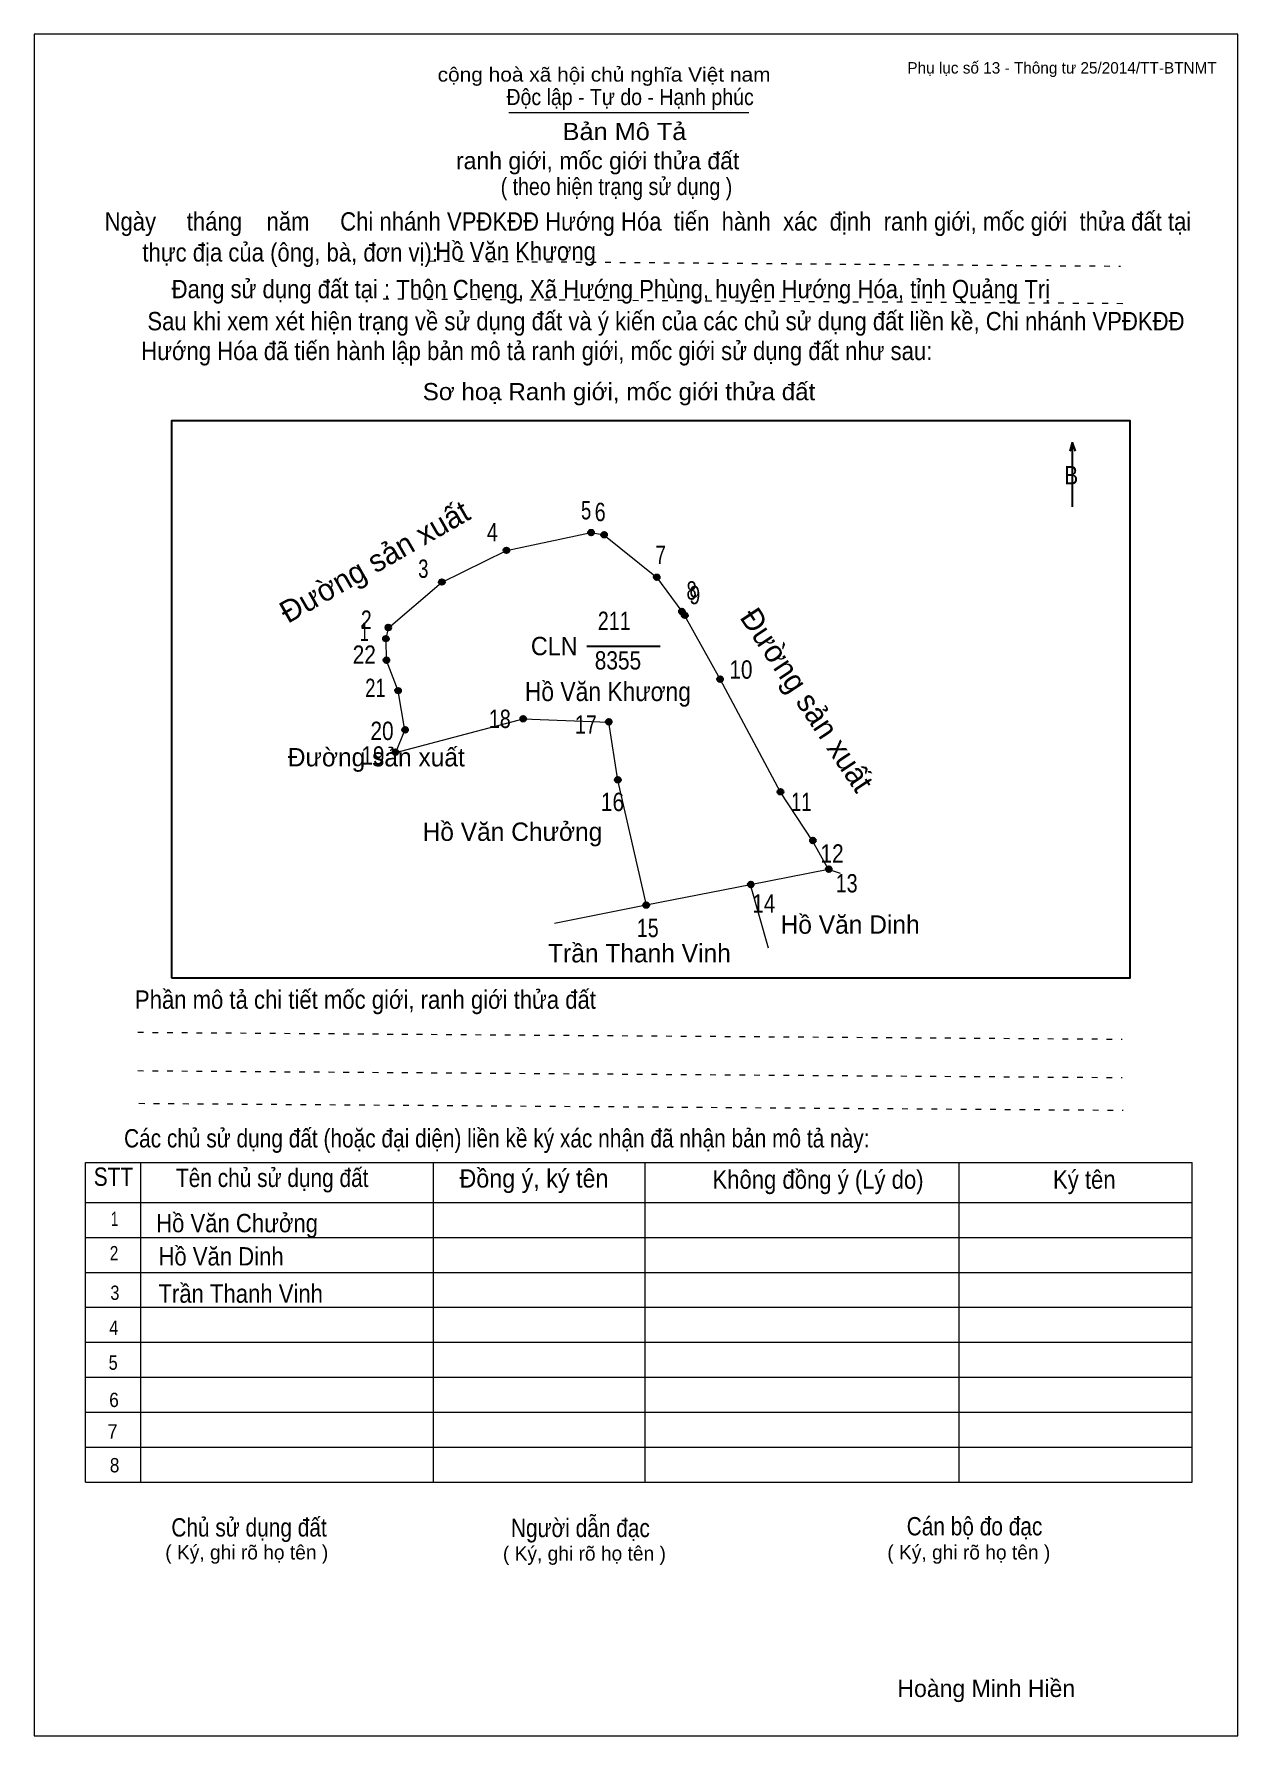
# Model space of a CAD drawing. Header units: centimetres. Extents: x 0 to 21, y 0 to 29.7.
import ezdxf
from ezdxf.enums import TextEntityAlignment as Align

# ---------------------------------------------------------------- set-up
doc = ezdxf.new("R2010")
doc.units = ezdxf.units.CM
doc.header["$LTSCALE"] = 0.13
doc.linetypes.add('DOTTED', pattern=[1.5, 0.3, -1.2])
for name, color, linetype, lineweight in [('1', 7, 'Continuous', 13), ('32', 7, 'Continuous', 25), ('33', 7, 'Continuous', 25), ('6', 7, 'Continuous', 13), ('62', 7, 'Continuous', 13)]:
    doc.layers.add(name, color=color, linetype=linetype, lineweight=lineweight)
for name, color, linetype in [('2', 7, 'Continuous'), ('34', 7, 'Continuous'), ('63', 7, 'Continuous')]:
    doc.layers.add(name, color=color, linetype=linetype)

msp = doc.modelspace()

# ---------------------------------------------------------------- hatches: boundary and pattern name
at = {"layer": '32'}
for points in [[(9.7673, 21.0003, 1), (9.6673, 21.0003, 1)], [(9.993, 20.963, 1), (9.893, 20.963, 1)], [(8.2891, 20.6905, 1), (8.1891, 20.6905, 1)], [(10.9118, 20.2204, 1), (10.8118, 20.2204, 1)], [(7.1633, 20.1374, 1), (7.0633, 20.1374, 1)], [(11.3515, 19.6243, 1), (11.2515, 19.6243, 1)], [(11.4015, 19.5556, 1), (11.3015, 19.5556, 1)], [(6.2296, 19.3432, 1), (6.1296, 19.3432, 1)], [(6.187, 19.1484, 1), (6.087, 19.1484, 1)], [(6.1966, 18.7731, 1), (6.0966, 18.7731, 1)], [(12.0174, 18.4425, 1), (11.9174, 18.4425, 1)], [(6.4005, 18.2413, 1), (6.3005, 18.2413, 1)], [(6.5224, 17.5573, 1), (6.4224, 17.5573, 1)], [(8.5835, 17.7511, 1), (8.4835, 17.7511, 1)], [(10.074, 17.6978, 1), (9.974, 17.6978, 1)], [(6.3563, 17.1677, 1), (6.2563, 17.1677, 1)], [(10.2336, 16.6865, 1), (10.1336, 16.6865, 1)], [(13.0703, 16.4767, 1), (12.9703, 16.4767, 1)], [(13.6356, 15.6261, 1), (13.5356, 15.6261, 1)], [(13.913, 15.1268, 1), (13.813, 15.1268, 1)], [(12.5518, 14.859, 1), (12.4518, 14.859, 1)], [(10.7271, 14.5003, 1), (10.6271, 14.5003, 1)]]:
    msp.add_hatch(color=256, dxfattribs=at).paths.add_polyline_path(points)

# ---------------------------------------------------------------- linework, layer by layer
at = {"layer": '1'}
msp.add_lwpolyline([(21, 0), (21, 29.7), (0, 29.7), (0, 0)], close=True, dxfattribs=at)
at = {"layer": '32'}
for centre in [(9.7173, 21.0003), (9.943, 20.963), (8.2391, 20.6905), (10.8618, 20.2204), (7.1133, 20.1374), (11.3015, 19.6243), (11.3515, 19.5556), (6.1796, 19.3432), (6.137, 19.1484), (6.1466, 18.7731), (11.9674, 18.4425), (6.3505, 18.2413), (6.4724, 17.5573), (8.5335, 17.7511), (10.024, 17.6978), (6.3063, 17.1677), (10.1836, 16.6865), (13.0203, 16.4767), (13.5856, 15.6261), (13.863, 15.1268), (12.5018, 14.859), (10.6771, 14.5003)]:
    msp.add_circle(centre, 0.05, dxfattribs=at)
at = {"layer": '33'}
msp.add_line((9.64, 19.02), (10.92, 19.02), dxfattribs=at)
at = {"layer": '6'}
for p, q in [((10.86, 20.22), (11.3, 19.62)), ((12.81, 13.75), (12.5, 14.85)), ((14.07, 15.05), (13.86, 15.12))]:
    msp.add_line(p, q, dxfattribs=at)
for points in [[(6.31, 17.16), (6.47, 17.55), (6.35, 18.24), (6.15, 18.77), (6.14, 19.14), (6.18, 19.34), (7.11, 20.13), (8.24, 20.69), (9.72, 21), (9.94, 20.96), (10.86, 20.22)], [(13.86, 15.12), (13.58, 15.62), (13.02, 16.47), (11.97, 18.44), (11.35, 19.55), (11.3, 19.62)], [(6.31, 17.16), (8.53, 17.75), (10.02, 17.69), (10.18, 16.68), (10.68, 14.5)], [(13.86, 15.12), (12.5, 14.85), (10.68, 14.5), (9.08, 14.18)]]:
    msp.add_lwpolyline(points, dxfattribs=at)
at = {"layer": '62'}
for p, q in [((8.28, 28.33), (12.47, 28.33)), ((0.9, 10.01), (20.2, 10.01)), ((0.9, 4.43), (0.9, 10.01)), ((1.86, 4.43), (1.86, 10.01)), ((6.97, 4.43), (6.97, 9.99)), ((10.66, 4.43), (10.66, 9.99)), ((16.14, 4.43), (16.14, 10.01)), ((20.2, 4.43), (20.2, 10.01)), ((0.9, 9.31), (20.2, 9.31)), ((0.9, 8.7), (20.2, 8.7)), ((0.9, 8.09), (20.2, 8.09)), ((0.9, 7.48), (20.2, 7.48)), ((0.9, 6.87), (20.2, 6.87)), ((0.9, 6.26), (20.2, 6.26)), ((0.9, 5.65), (20.2, 5.65)), ((0.9, 5.04), (20.2, 5.04)), ((0.9, 4.43), (20.2, 4.43))]:
    msp.add_line(p, q, dxfattribs=at)
at = {"layer": '62', "linetype": 'DOTTED'}
for p, q in [((6.89, 25.74), (18.95, 25.65)), ((6.09, 25.08), (19.04, 25)), ((1.81, 12.28), (18.98, 12.16)), ((1.81, 11.61), (18.98, 11.49)), ((1.83, 11.04), (19, 10.92))]:
    msp.add_line(p, q, dxfattribs=at)
at = {"layer": '62', "lineweight": 25}
for p, q in [((18.11, 22.58), (18.11, 21.45)), ((18.11, 22.57), (18.07, 22.42)), ((18.11, 22.57), (18.16, 22.42))]:
    msp.add_line(p, q, dxfattribs=at)
msp.add_lwpolyline([(2.4, 13.23), (19.12, 13.23), (19.12, 22.95), (2.4, 22.95)], close=True, dxfattribs=at)

# ---------------------------------------------------------------- texts
at = {"layer": '2', "width": 0.9}
msp.add_text('Hồ Văn Khương', height=0.331, dxfattribs=at).set_placement((10.01, 18.06), align=Align.CENTER)
at = {"layer": '32'}
for s, width, p in [('5', 0.75, (9.63, 21.23)), ('6', 0.8, (9.875, 21.2)), ('4', 0.8, (7.995, 20.85)), ('3', 0.75, (6.79, 20.21)), ('7', 0.75, (10.93, 20.45)), ('8', 0.75, (11.47, 19.83)), ('9', 0.8, (11.525, 19.75)), ('2', 0.8, (5.795, 19.32)), ('1', 0.65, (5.76, 19.11)), ('22', 0.85, (5.76, 18.71)), ('10', 0.85, (12.33, 18.45)), ('21', 0.75, (5.955, 18.13)), ('18', 0.8, (8.125, 17.59)), ('20', 0.85, (6.07, 17.38)), ('17', 0.8, (9.625, 17.49)), ('19', 0.85, (5.91, 16.95)), ('16', 0.85, (10.09, 16.14)), ('11', 0.75, (13.385, 16.14)), ('12', 0.85, (13.92, 15.24)), ('13', 0.8, (14.175, 14.72)), ('14', 0.85, (12.73, 14.37)), ('15', 0.8, (10.705, 13.94))]:
    msp.add_text(s, height=0.32, dxfattribs=dict(at, width=width)).set_placement(p, align=Align.CENTER)
at = {"layer": '33'}
for rotation, p in [(29.827, (6.0345, 20.3271)), (303.606, (13.3225, 17.9763))]:
    msp.add_text('Đường sản xuất', height=0.3839, rotation=rotation, dxfattribs=at).set_placement(p, align=Align.CENTER)
for s, width, p in [('211', 0.8, (10.12, 19.3)), ('8355', 0.85, (10.185, 18.61))]:
    msp.add_text(s, height=0.32, dxfattribs=dict(at, width=width)).set_placement(p, align=Align.CENTER)
at = {"layer": '33', "width": 0.95}
msp.add_text('CLN', height=0.32, dxfattribs=at).set_placement((9.48, 18.86), align=Align.RIGHT)
at = {"layer": '33'}
for s, p in [('Đường sản xuất', (5.97, 16.92)), ('Hồ Văn Chưởng', (8.345, 15.62)), ('Hồ Văn Dinh', (14.235, 14)), ('Trần Thanh Vinh', (10.56, 13.5))]:
    msp.add_text(s, height=0.32, dxfattribs=at).set_placement(p, align=Align.CENTER)
at = {"layer": '34', "width": 0.9}
for s, p in [('Hồ Văn Khương', (7, 25.75)), ('Hồ Văn Chưởng', (2.13, 8.79)), ('Hồ Văn Dinh', (2.17, 8.21)), ('Trần Thanh Vinh', (2.17, 7.56))]:
    msp.add_text(s, height=0.32, dxfattribs=at).set_placement(p)
at = {"layer": '62'}
for s, height, width, p in [('cộng hoà xã hội chủ nghĩa Việt nam', 0.2474, 1.1, (7.04, 28.87)), ('Độc lập - Tự do - Hạnh phúc', 0.2828, 0.9, (8.24, 28.46)), ('Bản Mô Tả', 0.3, 1.1, (9.22, 27.85)), ('( theo hiện trạng sử dụng )', 0.3, 0.85, (8.14, 26.89)), ('Ngày     tháng    năm     Chi nhánh VPĐKĐĐ Hướng Hóa  tiến  hành  xác  định  ranh giới, mốc giới  thửa đất tại ', 0.32, 0.9, (1.23, 26.27)), ('thực địa của (ông, bà, đơn vị): ', 0.32, 0.9, (1.89, 25.73)), ('Đang sử dụng đất tại : Thôn Cheng, Xã Hướng Phùng, huyện Hướng Hóa, tỉnh Quảng Trị', 0.32, 0.9, (2.4, 25.09)), (' Sau khi xem xét hiện trạng về sử dụng đất và ý kiến của các chủ sử dụng đất liền kề, Chi nhánh VPĐKĐĐ ', 0.32, 0.9, (1.87, 24.53)), ('Hướng Hóa đã tiến hành lập bản mô tả ranh giới, mốc giới sử dụng đất như sau:', 0.32, 0.9, (1.87, 24.01)), ('Sơ hoạ Ranh giới, mốc giới thửa đất', 0.3, 1.05, (6.78, 23.31)), ('B', 0.32, 0.85, (17.97, 21.84)), ('Phần mô tả chi tiết mốc giới, ranh giới thửa đất ', 0.32, 0.9, (1.76, 12.69)), ('Các chủ sử dụng đất (hoặc đại diện) liền kề ký xác nhận đã nhận bản mô tả này:', 0.32, 0.85, (1.57, 10.27))]:
    msp.add_text(s, height=height, dxfattribs=dict(at, width=width)).set_placement(p)
msp.add_text('ranh giới, mốc giới thửa đất', height=0.3, dxfattribs=at).set_placement((7.36, 27.34))
for s, height, width, p in [('STT', 0.32, 0.85, (1.385, 9.6)), ('Tên chủ sử dụng đất', 0.32, 0.85, (4.155, 9.58)), ('Đồng ý, ký tên', 0.32, 0.95, (8.72, 9.57)), ('Không đồng ý (Lý do)', 0.32, 0.9, (13.675, 9.55)), ('Ký tên', 0.32, 0.9, (18.32, 9.55)), ('1', 0.25, 0.7, (1.405, 8.9)), ('2', 0.25, 0.8, (1.395, 8.3)), ('3', 0.25, 0.85, (1.41, 7.61)), ('4', 0.25, 0.85, (1.39, 7)), ('5', 0.25, 0.85, (1.38, 6.39)), ('6', 0.25, 0.9, (1.395, 5.74)), ('7', 0.25, 0.95, (1.37, 5.19)), ('8', 0.25, 0.9, (1.405, 4.6)), ('Người dẫn đạc', 0.32, 0.85, (9.53, 3.47)), ('Chủ sử dụng đất', 0.32, 0.85, (3.75, 3.48)), ('Cán bộ đo đạc', 0.32, 0.85, (16.405, 3.5))]:
    msp.add_text(s, height=height, dxfattribs=dict(at, width=width)).set_placement(p, align=Align.CENTER)
for p in [(3.71, 3.08), (9.6, 3.06), (16.305, 3.08)]:
    msp.add_text('( Ký, ghi rõ họ tên )', height=0.25, dxfattribs=at).set_placement(p, align=Align.CENTER)
at = {"layer": '63'}
msp.add_text('Phụ lục số 13 - Thông tư 25/2014/TT-BTNMT', height=0.2, dxfattribs=at).set_placement((20.63, 29.01), align=Align.RIGHT)
msp.add_text('Hoàng Minh Hiền', height=0.3, dxfattribs=at).set_placement((16.61, 0.68), align=Align.CENTER)

doc.saveas('drawing.dxf')
